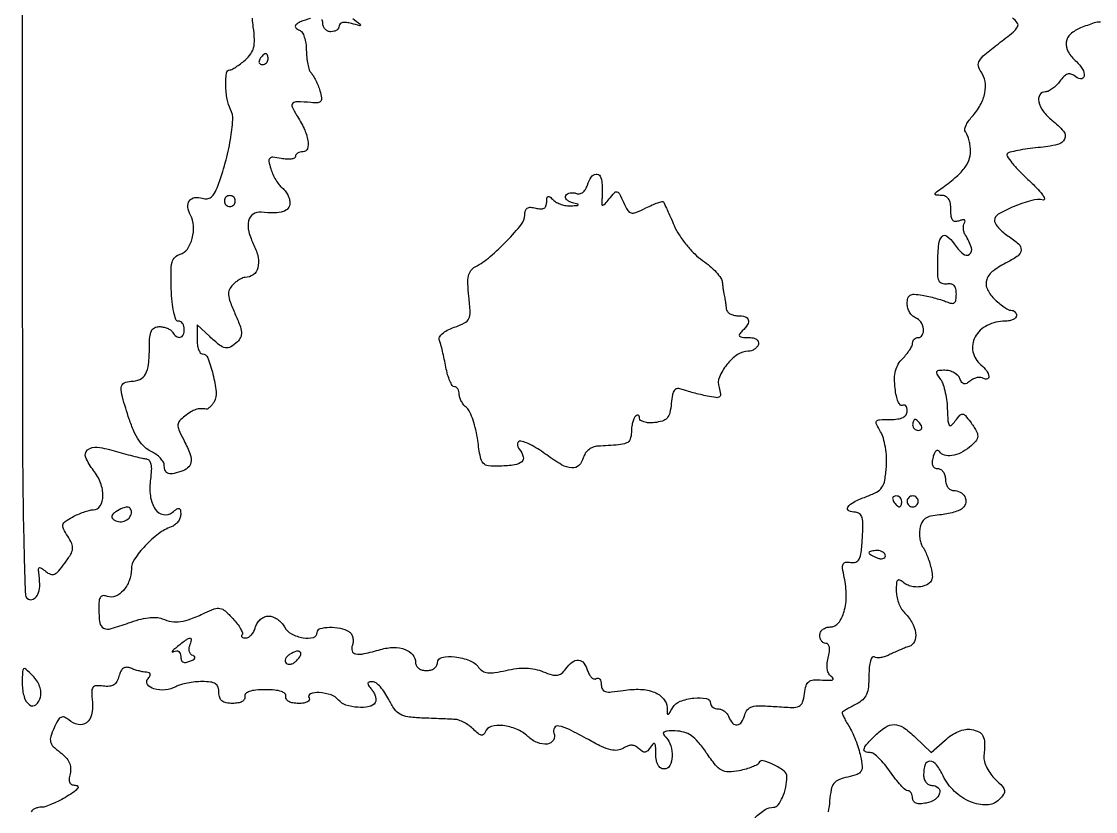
# Model space of a CAD drawing. Extents: x 0 to 4160, y 0 to 3120.
# Drawn here: x -0.1 to 196.5, y 2179.2 to 2323.9 of the extents above; entities that cross this region are included whole.
import ezdxf

# ---------------------------------------------------------------- set-up
doc = ezdxf.new("R2010")
doc.units = 0

msp = doc.modelspace()

# ---------------------------------------------------------------- linework, layer by layer
for points in [[(4159.499279, 606.274193, 0.000001), (4159.667734, 974.478125, 0.000057)], [(757.647081, 3119.740147, 0.000002), (520.492565, 3119.487217, 0.4139)], [(1964.75, 0.149832, 0.000016), (2717.930904, 0.232101, 0.000028), (3351.473438, 0.357111)], [(0, 2354.062651), (0, 2286.031326, 0.000568), (0.044372, 2246.953996, 0.004944), (0.255512, 2229.588554, 0.003585), (0.56791, 2218.898777, 0.403596), (1.5, 2218, 0.191595), (2.387349, 2218.352981, 0.12913), (2.970268, 2219.289491, 0.078323), (3.193712, 2220.834942, 0.032432), (3.029585, 2222.946223, -0.035822), (2.979289, 2223.655334, -0.365427), (3.155669, 2223.864101, -0.202552), (3.510814, 2223.780531, -0.015481), (4.303533, 2223.163053, 0.085133), (5.153968, 2222.672882, 0.193029), (5.883311, 2222.693567, 0.11253), (6.663923, 2223.267326, 0.020822), (7.780366, 2224.673046, 0.021282), (8.866128, 2226.305209, 0.109469), (9.21232, 2227.327983, 0.134399), (9.057509, 2228.294101, 0.038507), (8.319852, 2229.634596, -0.025735), (7.537816, 2230.973672, -0.181655), (7.450782, 2231.709517, -0.182509), (7.869964, 2232.318693, -0.026021), (9.181918, 2233.132148, -0.022558), (10.179485, 2233.623762, -0.019886), (11.259688, 2234.046472, -0.020357), (12.264754, 2234.349169, -0.055309), (13, 2234.453769, 0.254323), (14.26281, 2235.191801, 0.135341), (14.768176, 2236.984538, 0.092601), (14.332373, 2239.393738, 0.075866), (13.041303, 2241.674621, -0.064842), (11.631297, 2244.04288, -0.333642), (11.967357, 2245.436968, -0.212153), (13.733985, 2245.929865, -0.03546), (17.255203, 2245.153862, 0.004932), (18.970929, 2244.664326, 0.005693), (20.615921, 2244.232551, 0.005131), (22.016148, 2243.897245, 0.032932), (22.735167, 2243.781993, -0.215018), (23.241144, 2243.494512, -0.109371), (23.540596, 2242.810494, -0.061972), (23.62028, 2241.689843, -0.021842), (23.464809, 2240.083333, 0.067318), (23.447167, 2236.998544, 0.113341), (24.341369, 2234.582177, 0.197871), (25.82339, 2233.568385, 0.229395), (27.468744, 2233.97406, -0.019483), (28.307746, 2234.61687, -0.218348), (28.710633, 2234.692206, -0.306886), (28.943274, 2234.432341, -0.033676), (29, 2233.59106, -0.095624), (28.869096, 2232.912847, -0.069016), (28.485937, 2232.242326, -0.066822), (27.918924, 2231.680967, -0.077376), (27.25, 2231.322023, 0.079339), (24.945737, 2230.073951, 0.040616), (22.502684, 2227.861372, 0.039675), (20.554796, 2225.424639, 0.145933), (19.968197, 2223.562909, -0.085757), (19.573517, 2221.471388, -0.090251), (18.502438, 2219.67488, -0.11064), (17.067811, 2218.622753, -0.197199), (15.627055, 2218.589618, 0.091644), (14.831961, 2218.737284, 0.24451), (14.335254, 2218.479477, 0.131006), (14.067508, 2217.750286, 0.022847), (14, 2216.273655, 0.036228), (14.182525, 2213.757842, 0.252841), (14.893582, 2212.803118, 0.181179), (16.270109, 2212.697089, 0.018336), (19.442555, 2213.742291, -0.023567), (21.349431, 2214.348503, -0.03442), (23.07891, 2214.684465, -0.040247), (24.539115, 2214.746714, -0.092946), (25.60589, 2214.50457, 0.060389), (27.313992, 2213.998694, 0.076044), (28.961257, 2213.97315, 0.058392), (30.854791, 2214.462586, 0.021413), (33.391118, 2215.572235, -0.025646), (35.155122, 2216.326276, -0.137807), (36.186205, 2216.407676, -0.134081), (37.123492, 2215.941339, -0.023789), (38.53617, 2214.555473, -0.022569), (39.359257, 2213.582778, -0.035684), (39.963006, 2212.672843, -0.040038), (40.30858, 2211.928083, -0.292923), (40.228385, 2211.561719, 0.169346), (40.126026, 2211.349758, 0.257457), (40.201881, 2211.165005, 0.126721), (40.48087, 2211.038692, 0.043287), (40.926953, 2211, 0.139582), (41.447825, 2211.148298, 0.072092), (41.970665, 2211.5875, 0.062726), (42.416495, 2212.235137, 0.055514), (42.710251, 2213, -0.080878), (43.048967, 2213.764254, -0.073011), (43.622532, 2214.4125, -0.075699), (44.33594, 2214.849475, -0.099947), (45.081448, 2215, -0.092958), (45.867653, 2214.852558, -0.057565), (46.701149, 2214.4125, -0.055112), (47.453244, 2213.764894, -0.064691), (48, 2213, 0.151461), (49.272019, 2211.744749, 0.078405), (51.411172, 2211.031966, 0.10116), (53.292829, 2211.100649, 0.34607), (54, 2212, -0.334938), (54.526891, 2212.698311, -0.062901), (56.212911, 2212.957239, -0.056228), (58.211669, 2212.785744, -0.09213), (59.78387, 2212.154738, -0.107533), (60.226602, 2211.717061, -0.081093), (60.503267, 2211.08923, -0.076557), (60.575702, 2210.370321, -0.078664), (60.426881, 2209.67005, 0.162241), (60.3796, 2208.613658, 0.293659), (61.004336, 2208.062858, 0.093006), (62.585049, 2208.116861, 0.014919), (65.590678, 2208.882608, -0.063999), (67.999372, 2209.250283, -0.096891), (70.082927, 2208.893642, -0.129558), (71.477882, 2207.89696, -0.174935), (72, 2206.45031, 0.136767), (72.154164, 2205.89725, 0.100257), (72.5875, 2205.426029, 0.086355), (73.235665, 2205.10882, 0.070829), (74, 2205, 0.070941), (74.76433, 2205.108993, 0.086423), (75.4125, 2205.426669, 0.100274), (75.845837, 2205.898599, 0.136568), (76, 2206.452492, -0.359573), (76.809338, 2207.4324, -0.075567), (79.202187, 2207.526345, -0.063844), (81.894285, 2206.87005, -0.144184), (83.545526, 2205.606853, 0.099923), (84.28605, 2204.930363, 0.107852), (85.211413, 2204.617348, 0.067075), (86.522931, 2204.647048, 0.018213), (88.563924, 2205.045953, -0.027833), (90.489066, 2205.383921, -0.038353), (92.242641, 2205.456672, -0.041754), (93.861906, 2205.263614, -0.045061), (95.384091, 2204.805746, 0.02353), (96.976402, 2204.251074, 0.103711), (97.961676, 2204.170632, 0.143527), (98.724719, 2204.502571, 0.061073), (99.494333, 2205.323137, -0.066593), (100.694256, 2206.574639, -0.191658), (101.82422, 2206.917656, -0.215067), (102.790145, 2206.380294, -0.083217), (103.504609, 2204.985479, 0.048846), (103.817305, 2204.255962, 0.081387), (104.228775, 2203.731201, 0.11865), (104.668123, 2203.487054, 0.209118), (105.071996, 2203.544496, -0.171752), (105.423429, 2203.620648, -0.189501), (105.727399, 2203.454052, -0.119197), (105.933052, 2203.036454, -0.055138), (106, 2202.431209, 0.123154), (106.205528, 2201.609431, 0.209978), (106.752218, 2201.179239, 0.089725), (107.841972, 2201.09868, 0.013347), (110.033616, 2201.389385, -0.049517), (113.169364, 2201.576534, -0.084843), (115.726001, 2201.035292, -0.118584), (117.393826, 2199.859743, -0.177591), (118.030409, 2198.214816, 0.008423), (118.067147, 2197.152708, 0.408976), (118.209727, 2197.02175, 0.25258), (118.421695, 2197.145467, 0.005064), (119.080099, 2198.25, -0.174106), (120.437931, 2199.390503, -0.061555), (122.94769, 2199.980573, -0.070859), (125.24212, 2199.903635, -0.363838), (126, 2199, 0.138107), (126.107379, 2198.618662, 0.100138), (126.409197, 2198.29375, 0.085896), (126.860624, 2198.074991, 0.070083), (127.393011, 2198, -0.096313), (127.968559, 2197.888097, -0.06686), (128.545909, 2197.559375, -0.064359), (129.037471, 2197.073431, -0.074185), (129.361626, 2196.5, 0.090658), (130.046237, 2195.376399, 0.249836), (130.889112, 2195.065767, 0.222121), (131.696768, 2195.587674, 0.07619), (132.263262, 2196.898714, -0.112167), (132.763382, 2197.861286, -0.150648), (133.586432, 2198.387872, -0.073244), (135.026316, 2198.567188, -0.012229), (137.81712, 2198.436525, 0.009611), (140.997097, 2198.270951, 0.111838), (142.212189, 2198.504576, 0.214545), (142.842905, 2199.201722, 0.049519), (143.187226, 2200.787811, -0.039732), (143.474655, 2202.248941, -0.164437), (143.975406, 2202.981489, -0.149508), (144.849004, 2203.298798, -0.031098), (146.5, 2203.281312, 0.015583), (147.716506, 2203.230672, 0.087349), (148.356884, 2203.336525, 0.434995), (148.457933, 2203.567683, 0.152637), (148.19201, 2203.876169, -0.119326), (147.676536, 2204.40054, -0.08934), (147.389324, 2205.161034, -0.069296), (147.345301, 2206.149029, -0.038034), (147.550418, 2207.344857, 0.029051), (147.764495, 2208.471228, 0.073807), (147.749871, 2209.301441, 0.132002), (147.520028, 2209.806, 0.223847), (147.108408, 2210, -0.134291), (146.685725, 2210.11561, -0.100446), (146.325595, 2210.440625, -0.0872), (146.083253, 2210.926795, -0.072241), (146, 2211.5, -0.127193), (146.147914, 2212.072048, -0.100758), (146.56416, 2212.559375, -0.089594), (147.186814, 2212.886989, -0.07656), (147.920545, 2213, 0.233611), (149.406875, 2213.734534, 0.094547), (150.446667, 2215.810833, 0.070372), (150.850829, 2218.781212, 0.05278), (150.48564, 2222.065381, -0.016236), (150.170151, 2223.7631, -0.139313), (150.265907, 2224.521604, -0.273861), (150.710871, 2224.848604, -0.06724), (151.656185, 2224.815381, 0.128439), (152.606593, 2224.897385, 0.197009), (153.21393, 2225.441541, 0.084204), (153.573657, 2226.677778, 0.01277), (153.804791, 2229.25, 0.013087), (153.897463, 2231.693638, 0.067366), (153.731888, 2233.03524, 0.154644), (153.291503, 2233.731181, 0.176746), (152.554791, 2234, -0.11332), (151.322323, 2234.282961, -0.454386), (151.143606, 2234.93775, -0.130369), (152.209554, 2235.882091, -0.029691), (154.444688, 2236.843838, 0.033132), (156.38425, 2237.694258, 0.122797), (157.377431, 2238.572091, 0.109388), (157.903371, 2239.871153, 0.023581), (158.194688, 2242.294727, 0.03135), (158.212143, 2244.076615, 0.027463), (158.011745, 2245.928451, 0.028504), (157.640889, 2247.58921, 0.067255), (157.13499, 2248.75, -0.019239), (156.358007, 2250.149432, -0.290102), (156.409182, 2250.678974, -0.219102), (156.940169, 2250.954309, -0.011745), (158.88499, 2251, 0.030862), (160.299157, 2251.087372, 0.085363), (161.250485, 2251.375121, 0.135139), (161.797566, 2251.867367, 0.143335), (162, 2252.559017, 0.057673), (161.93547, 2253.116612, 0.124059), (161.738113, 2253.498218, 0.190783), (161.446287, 2253.646313, 0.162958), (161.10847, 2253.567038, -0.37375), (160.735664, 2253.62788, -0.0735), (160.352907, 2254.256485, -0.046644), (160.016305, 2255.318318, -0.02439), (159.788279, 2256.68783, -0.031401), (159.69173, 2258.492881, -0.059773), (159.878134, 2259.932697, -0.070349), (160.366871, 2261.126363, -0.064166), (161.179809, 2262.179809, 0.025059), (161.876505, 2262.950073, 0.028017), (162.465319, 2263.759069, 0.028966), (162.882779, 2264.496313, 0.114829), (163, 2265, -0.099038), (163.076342, 2265.381638, -0.097945), (163.29375, 2265.70625, -0.097945), (163.618362, 2265.923658, -0.099038), (164, 2266, 0.278641), (164.770341, 2266.465434, 0.156349), (164.965749, 2267.579606, 0.115092), (164.473299, 2268.865461, 0.153558), (163.5, 2269.638374, -0.103259), (162.92638, 2270.007826, -0.066734), (162.440625, 2270.634306, -0.062951), (162.112012, 2271.410391, -0.068808), (162, 2272.220488, -0.064097), (162.129074, 2273.223222, -0.204223), (162.533817, 2273.745868, -0.143299), (163.305934, 2273.922008, -0.027415), (164.75, 2273.754929, -0.013397), (165.93101, 2273.519462, -0.010315), (167.20625, 2273.201681, -0.010454), (168.386555, 2272.854912, -0.024371), (169.25, 2272.53444, 0.052437), (170.117874, 2272.266594, 0.221035), (170.633582, 2272.393072, 0.188372), (170.921267, 2272.892235, 0.037632), (171, 2273.936848, 0.052516), (170.899126, 2274.89461, 0.137322), (170.580744, 2275.501993, 0.163464), (170.035313, 2275.793613, 0.083514), (169.25, 2275.793837, -0.125735), (168.37498, 2275.867338, -0.212906), (167.848039, 2276.3617, -0.090891), (167.603441, 2277.474019, -0.01388), (167.586546, 2279.753213, -0.018633), (167.781176, 2283.128031, -0.156687), (168.375427, 2284.51147, -0.404951), (169.280661, 2284.588329, -0.068846), (170.579705, 2283.189668, 0.055957), (172.241652, 2281.305486, 0.359108), (173.421145, 2281.250415, 0.328984), (173.779913, 2282.442835, 0.0538), (172.662863, 2284.75, -0.064145), (172.409705, 2285.301588, -0.056659), (172.290822, 2285.923198, -0.059742), (172.316755, 2286.518016, -0.097977), (172.492921, 2286.988546, 0.1144), (172.606889, 2287.325929, 0.32948), (172.487528, 2287.525685, 0.155351), (172.131719, 2287.556862, 0.036408), (171.551938, 2287.381557, -0.095327), (170.821267, 2287.251367, -0.228847), (170.341715, 2287.491174, -0.135833), (170.072839, 2288.150647, -0.02929), (170, 2289.393011, 0.04256), (169.89928, 2290.574129, 0.104237), (169.579132, 2291.380678, 0.138684), (169.029839, 2291.85243, 0.104331), (168.25, 2292.031803, -0.020651), (167.282635, 2292.089397, -0.434722), (167.125867, 2292.295667, -0.190515), (167.326355, 2292.625041, -0.007336), (168.5, 2293.485842, 0.023334), (171.046048, 2295.481532, 0.059619), (172.624346, 2297.209255, 0.083852), (173.430348, 2298.861655, 0.098498), (173.586964, 2300.5943, 0.022424), (173.439065, 2301.565934, 0.024349), (173.207527, 2302.493636, 0.024806), (172.933027, 2303.262594, 0.098547), (172.65592, 2303.677413, -0.242558), (172.526923, 2304.080849, -0.061144), (172.729397, 2304.762868, -0.04856), (173.185291, 2305.582189, -0.032301), (173.85282, 2306.425813, 0.056586), (175.38934, 2308.573892, 0.077379), (176.211281, 2310.801926, 0.090574), (176.249576, 2312.892498, 0.117799), (175.511742, 2314.653055, -0.111085), (175.043823, 2315.729322, -0.187703), (175.219703, 2316.683706, -0.080855), (176.201342, 2317.814995, -0.010657), (178.692682, 2319.802732, 0.007138), (181.404357, 2321.935213, 0.097486), (182.20506, 2322.894054, 0.290055), (182.157003, 2323.653319, 0.083181), (181.277406, 2324.518251, 0.067988)], [(52.75, 2324.44316, 0.01843), (50.901377, 2323.799465, 0.11366), (50.074714, 2323.236004, 0.388019), (50.071749, 2322.733619, 0.12398), (50.75, 2322.279762, -0.173537), (51.230691, 2321.885709, -0.052954), (51.632812, 2321.019576, -0.045916), (51.907998, 2319.880691, -0.036345), (52, 2318.616667, 0.025087), (52.065321, 2317.315575, 0.027397), (52.260734, 2316.065833, 0.028315), (52.544733, 2315.025533, 0.107496), (52.887605, 2314.45, -0.055751), (53.277136, 2313.926898, -0.019198), (53.721984, 2313.093484, -0.018804), (54.145977, 2312.129321, -0.0207), (54.481617, 2311.166115, -0.028521), (54.792423, 2309.878677, -0.211364), (54.647956, 2309.279887, -0.222099), (54.114028, 2309.001677, -0.031529), (52.844012, 2309.026806, 0.012198), (50.320301, 2309.174421, 0.189423), (49.517722, 2308.890177, 0.337435), (49.384156, 2308.248219, 0.031741), (50.220629, 2306.75, -0.035047), (51.589022, 2304.260568, -0.06475), (52.277234, 2302.060822, -0.117213), (52.189162, 2300.58158, -0.330825), (51.40638, 2300, 0.05934), (50.868531, 2299.935942, 0.078268), (50.413124, 2299.746985, 0.096673), (50.108104, 2299.467205, 0.160298), (50, 2299.138672, -0.293937), (49.81087, 2298.844749, -0.072484), (49.23298, 2298.676984, -0.051422), (48.389705, 2298.647395, -0.03031), (47.38887, 2298.776493, 0.019796), (45.868878, 2299.005124, 0.22687), (45.312967, 2298.810678, 0.250716), (45.148066, 2298.271545, 0.023842), (45.489845, 2296.887821, 0.035342), (45.865145, 2295.892206, 0.027973), (46.403733, 2294.875289, 0.028737), (47.013515, 2293.984846, 0.06059), (47.600975, 2293.389757, -0.062134), (48.136401, 2292.844032, -0.045319), (48.589036, 2292.12397, -0.045934), (48.897529, 2291.348924, -0.071874), (49, 2290.639757, -0.170696), (48.660167, 2289.673331, -0.146873), (47.768918, 2289.059835, -0.07956), (46.186692, 2288.816785, -0.023822), (43.74318, 2288.948859, 0.172297), (42.257139, 2288.585814, 0.195627), (41.42925, 2287.384913, 0.118756), (41.467635, 2285.387041, 0.051827), (42.405783, 2282.888408, -0.064943), (43.174168, 2280.667135, -0.117687), (43.114956, 2278.755446, -0.165655), (42.260495, 2277.489139, -0.163658), (40.806127, 2277, 0.098921), (40.349568, 2276.908781, 0.033818), (39.742292, 2276.606385, 0.032062), (39.099946, 2276.172827, 0.031904), (38.517177, 2275.660034, 0.092798), (37.916352, 2274.782435, 0.124437), (37.756083, 2273.835508, 0.070819), (38.046437, 2272.5452, 0.014553), (38.939922, 2270.382926, -0.014714), (39.81795, 2268.256114, -0.068712), (40.11287, 2266.966896, -0.123333), (39.965205, 2266.038575, -0.104443), (39.393523, 2265.222892, -0.054567), (38.16242, 2264.301809, -0.181578), (37.18393, 2264.129747, -0.123114), (36.094903, 2264.629424, -0.019758), (34.314451, 2266.174314), (32, 2268.348628), (32, 2265.674314, 0.033864), (32.069457, 2264.649954, 0.051776), (32.279943, 2263.78558, 0.067267), (32.587305, 2263.190339, 0.244666), (32.952996, 2263, -0.312082), (33.963387, 2262.301301, -0.029412), (34.909307, 2259.264646, -0.032762), (35.485658, 2256.054841, -0.156861), (35.122546, 2254.254494, -0.035214), (34.766875, 2253.712339, -0.044163), (34.361991, 2253.268268, -0.050381), (33.969091, 2252.97416, -0.170836), (33.660105, 2252.9104, 0.042381), (32.617542, 2252.96278, 0.0721), (31.760173, 2252.808126, 0.060174), (30.88118, 2252.3915, 0.0216), (29.740428, 2251.600954, 0.045523), (28.802069, 2250.743819, 0.171391), (28.496373, 2250.021055, 0.118806), (28.658827, 2249.106779, 0.017092), (29.484267, 2247.382758, -0.023031), (30.613593, 2244.950294, -0.100345), (30.909807, 2243.398232, -0.182352), (30.501095, 2242.351241, -0.118417), (29.418213, 2241.606989, -0.029171), (27.775764, 2241.084338, -0.12849), (26.76803, 2241.090205, -0.225029), (26.205174, 2241.568237, -0.106405), (26, 2242.521439, 0.129717), (25.825063, 2243.184396, 0.057499), (25.287235, 2243.920712, 0.051468), (24.501748, 2244.612731, 0.047999), (23.573566, 2245.148435, -0.083735), (22.412657, 2245.933498, -0.053706), (21.35998, 2247.178723, -0.043898), (20.413266, 2248.884205, -0.025729), (19.573566, 2251.064893, -0.008086), (18.318116, 2255.124229, -0.084375), (18.117959, 2256.85066, -0.264395), (18.650348, 2257.681461, -0.12158), (19.940983, 2258, 0.106899), (21.536549, 2258.345071, 0.163082), (22.564741, 2259.301578, 0.09938), (23.117806, 2261.089026, 0.025496), (23.272727, 2264.125149, -0.019336), (23.349484, 2266.109173, -0.08987), (23.639159, 2267.213204, -0.167704), (24.195082, 2267.78862, -0.118123), (25.077347, 2268, -0.050223), (25.813487, 2267.925871, -0.047722), (26.533407, 2267.70625, -0.051366), (27.132874, 2267.38333, -0.105506), (27.5, 2267, 0.087956), (28.20389, 2266.211927, 0.227061), (28.929513, 2266.049853, 0.243738), (29.472712, 2266.512001, 0.097228), (29.666667, 2267.5, 0.07051), (29.5854, 2268.073411, 0.086031), (29.348437, 2268.55996, 0.100004), (28.996458, 2268.885632, 0.137204), (28.583333, 2269.001991, -0.316154), (28.130981, 2269.321024, -0.031673), (27.743781, 2270.663554, -0.029388), (27.442711, 2272.544618, -0.015719), (27.281523, 2274.893603, -0.010222), (27.227813, 2278.122065, -0.060981), (27.438445, 2279.789967, -0.133318), (27.965019, 2280.725845, -0.135174), (28.889973, 2281.260976, 0.180769), (30.22925, 2282.203924, 0.085236), (31.123156, 2284.155066, 0.079044), (31.358168, 2286.45596, 0.114049), (30.788982, 2288.412586, -0.095389), (30.307672, 2289.864973, -0.186799), (30.592482, 2291.031129, -0.206297), (31.553097, 2291.626753, -0.114363), (32.952263, 2291.515151, 0.10007), (33.838735, 2291.419168, 0.143827), (34.568324, 2291.708306, 0.102204), (35.194302, 2292.445356, 0.03508), (35.781331, 2293.724474, 0.023102), (37.169256, 2297.999373, 0.025459), (38.105307, 2302.248482, 0.024433), (38.533398, 2305.888589, 0.139109), (38.134508, 2307.776412, -0.078887), (37.506162, 2309.627576, -0.036839), (37.262374, 2312.155568, -0.032543), (37.360134, 2314.450694, -0.383029), (37.97199, 2315, 0.125376), (38.370462, 2315.101513, 0.018334), (39.093987, 2315.530864, 0.019762), (39.926976, 2316.115223, 0.015798), (40.777694, 2316.807195, 0.05611), (41.814133, 2317.932654, 0.096949), (42.352929, 2319.080558, 0.073387), (42.500357, 2320.564231, 0.021469), (42.292873, 2322.853139, -0.018954), (42.138378, 2324.467162, -0.033946)], [(60.5, 2324.414115, -0.002032), (61.879393, 2323.358521, -0.305208), (61.939317, 2323.178346, -0.410413), (61.798866, 2323.097832, -0.002539), (60.25, 2323.515609, 0.038389), (59.350034, 2323.690369, 0.078082), (58.631968, 2323.661065, 0.126291), (58.174005, 2323.441035, 0.22143), (58, 2323.067388, -0.13928), (57.884373, 2322.660352, -0.100025), (57.559375, 2322.313545, -0.085494), (57.073298, 2322.080006, -0.069441), (56.5, 2322, -0.10362), (55.927638, 2322.119904, -0.09891), (55.440625, 2322.46042, -0.096802), (55.114264, 2322.969107, -0.094638), (55, 2323.567388, 0.092181), (54.870496, 2324.263861, 0.211032)], [(197.401863, 2323.745124, 0.104357), (196.220485, 2323.605299, 0.012638), (193.75, 2322.700578, 0.088244), (191.89541, 2321.557512, 0.18142), (191.113901, 2320.069033, 0.167784), (191.477516, 2318.345555, 0.073842), (192.976419, 2316.521341, -0.074036), (194.109329, 2315.141469, -0.172004), (194.37029, 2313.847151, -0.418783), (193.754722, 2313.392754, -0.134662), (192.604325, 2313.913418, 0.104826), (191.965682, 2314.249021, 0.156728), (191.340604, 2314.226521, 0.111364), (190.69201, 2313.811962, 0.038954), (189.972594, 2312.961976, -0.03904), (189.336986, 2312.21127, -0.040178), (188.5981, 2311.57633, -0.043458), (187.869523, 2311.136917, -0.114457), (187.279241, 2311, 0.261508), (186.290382, 2310.444847, 0.197297), (186.090433, 2309.1906, 0.104011), (186.909997, 2307.444211, 0.064645), (188.5, 2305.82134, -0.047651), (190.644542, 2303.775914, -0.303056), (190.823329, 2302.356534, -0.225954), (189.512047, 2301.332235, -0.030734), (185.978013, 2300.771909, 0.010345), (184.00883, 2300.541489, 0.014141), (182.247512, 2300.247385, 0.01089), (180.809312, 2299.932545, 0.13789), (180.330586, 2299.663919, 0.360447), (180.289628, 2299.227129, 0.019236), (181.180612, 2298.022605, 0.02292), (182.461662, 2296.565454, 0.013842), (184.102572, 2294.954747, -0.013076), (185.685436, 2293.405769, -0.031734), (186.746353, 2292.162994, -0.078976), (187.136491, 2291.423652, -0.577925), (186.927565, 2291.185508, 0.117004), (184.795307, 2291.109672, 0.032473), (181.611151, 2290.006822, 0.027767), (178.671642, 2288.572825, 0.27176), (178, 2287.428364, 0.14247), (178.166055, 2286.857421, 0.039112), (178.734375, 2286.100852, 0.03619), (179.54315, 2285.307128, 0.030915), (180.5, 2284.591957, -0.038018), (182.380339, 2283.144513, -0.221441), (182.857804, 2282.024294, -0.232755), (182.298469, 2280.976423, -0.041729), (180.342241, 2279.804566, 0.045745), (177.771959, 2278.236736, 0.144306), (176.570946, 2276.640407, 0.194857), (176.615499, 2274.960588, 0.093771), (177.849836, 2273.150164, 0.021338), (178.746381, 2272.32704, 0.02529), (179.662139, 2271.631611, 0.025365), (180.480316, 2271.132001, 0.125017), (181, 2271, -0.099038), (181.381638, 2270.923658, -0.097945), (181.70625, 2270.70625, -0.097945), (181.923658, 2270.381638, -0.099038), (182, 2270, -0.196168), (181.844131, 2269.618003, -0.086497), (181.393188, 2269.29375, -0.066398), (180.724916, 2269.073599, -0.046442), (179.934259, 2269, 0.116222), (176.653832, 2268.227046, 0.151611), (174.438847, 2266.105983, 0.18178), (174.040253, 2263.404552, 0.167781), (175.5, 2261, -0.060801), (176.500231, 2259.940475, -0.113671), (176.966588, 2258.863934, -0.396131), (176.677454, 2258.414735, -0.202223), (175.956195, 2258.527073, 0.118347), (175.45747, 2258.691226, 0.06903), (174.825556, 2258.656143, 0.062819), (174.162957, 2258.437465, 0.062199), (173.572978, 2258.060567, -0.046414), (172.89233, 2257.594947, -0.181715), (172.397208, 2257.521284, -0.19584), (171.999728, 2257.792397, -0.054806), (171.648168, 2258.474477, 0.108152), (171.264324, 2259.057959, 0.066427), (170.602043, 2259.551878, 0.061853), (169.776107, 2259.88617, 0.065353), (168.90894, 2260, 0.02146), (167.774764, 2259.9513, 0.234016), (167.395331, 2259.720967, 0.291879), (167.39634, 2259.321196, 0.030565), (167.975676, 2258.529308, -0.085556), (168.456401, 2257.693639, -0.026725), (168.882315, 2256.306428, -0.025836), (169.200116, 2254.678499, -0.025875), (169.348121, 2253.027281, 0.006568), (169.468397, 2250.661329, 0.127414), (169.695413, 2249.970252, 0.470349), (170.07812, 2249.923853, 0.042389), (170.811829, 2250.747973, -0.022791), (171.648011, 2251.764681, -0.23035), (172.141983, 2251.964358, -0.201527), (172.644799, 2251.711227, -0.017261), (173.561829, 2250.55887, -0.025514), (174.645177, 2248.929008, -0.143637), (174.901367, 2247.926899, -0.171968), (174.552871, 2247.043207, -0.040479), (173.399118, 2245.916276, -0.059555), (171.819682, 2244.89552, -0.078712), (170.184296, 2244.393781, -0.101543), (168.799253, 2244.479497, -0.190511), (167.9135, 2245.139961, 0.206674), (167.625418, 2245.34114, 0.237112), (167.304179, 2245.254437, 0.107715), (166.985925, 2244.815132, 0.039162), (166.732357, 2244.084535, 0.043627), (166.576513, 2243.168848, 0.118851), (166.677468, 2242.523649, 0.174563), (167.02454, 2242.141589, 0.122534), (167.59362, 2242, -0.140877), (168.129927, 2241.845833, -0.099857), (168.586876, 2241.4125, -0.084945), (168.894652, 2240.764437, -0.068582), (169, 2240, 0.070352), (169.108083, 2239.235643, 0.086062), (169.423289, 2238.5875, 0.100183), (169.891481, 2238.154167, 0.137622), (170.440983, 2238, -0.119942), (171.679669, 2237.698521, -0.148402), (172.526534, 2236.873818, -0.167772), (172.712878, 2235.798277, -0.157407), (172.203749, 2234.803749, -0.096119), (171.594518, 2234.392519, -0.027985), (170.524682, 2234.006665, -0.027007), (169.245432, 2233.698772, -0.025927), (167.922907, 2233.525402, 0.032718), (166.293014, 2233.2892, 0.100625), (165.275725, 2232.847171, 0.130021), (164.65995, 2232.118654, 0.073053), (164.318307, 2231.003514, 0.040179), (164.250656, 2230.053988, 0.036559), (164.331401, 2229.074781, 0.038539), (164.53645, 2228.208406, 0.088898), (164.848394, 2227.618993, -0.05351), (165.228766, 2227.008475, -0.017707), (165.654911, 2226.040872, -0.017403), (166.054791, 2224.926891, -0.018911), (166.364094, 2223.818016, -0.034016), (166.598367, 2222.421405, -0.125266), (166.464712, 2221.543271, -0.155343), (165.950586, 2220.943304, -0.061764), (164.953993, 2220.485398, -0.065186), (164.062214, 2220.325751, -0.051037), (163.079674, 2220.379874, -0.052307), (162.15857, 2220.626422, -0.08185), (161.452012, 2221.039826, 0.041111), (160.679761, 2221.580199, 0.330248), (160.274201, 2221.535583, 0.191234), (160.046026, 2221.0576, 0.01687), (160, 2219.693873, 0.046673), (160.100763, 2218.616772, 0.037342), (160.40187, 2217.490348, 0.038601), (160.843469, 2216.482643, 0.073939), (161.368068, 2215.774789, -0.063903), (162.835811, 2213.874877, -0.095679), (163.531838, 2211.903202, -0.140572), (163.324318, 2210.32493, -0.217861), (162.318951, 2209.422076, 0.01568), (161.493193, 2209.135475, 0.00881), (160.508305, 2208.738617, 0.008784), (159.526923, 2208.302438, 0.014175), (158.709323, 2207.893125, -0.044007), (157.953241, 2207.569403, -0.045923), (157.162856, 2207.388667, -0.050454), (156.4547, 2207.365856, -0.121835), (155.959323, 2207.52514, 0.393486), (155.583381, 2207.450426, 0.088281), (155.272766, 2206.805351, 0.047371), (155.064806, 2205.649234, 0.020829), (155, 2204.094201, -0.025536), (154.894133, 2202.02264, -0.076809), (154.537476, 2200.656888, -0.101925), (153.855664, 2199.68531, -0.06911), (152.75, 2198.899729, 0.003428), (151.864173, 2198.431103, 0.004529), (151.064029, 2197.991367, 0.003292), (150.400135, 2197.612872, 0.043803), (150.170097, 2197.451309, 0.311809), (150.110187, 2197.231809, 0.019229), (150.372365, 2196.568702, 0.023047), (150.777821, 2195.752505, 0.014495), (151.321936, 2194.836764, -0.031648), (151.937307, 2193.715247, -0.016826), (152.561501, 2192.258893, -0.016684), (153.10156, 2190.721921, -0.024829), (153.460989, 2189.342447, -0.024785), (153.753877, 2187.476319, -0.165771), (153.549577, 2186.573051, -0.174526), (152.842272, 2186.007793, -0.028122), (151.115517, 2185.525372, 0.042347), (149.486431, 2185.019922, 0.134334), (148.587817, 2184.333154, 0.11533), (148.087851, 2183.218148, 0.027227), (147.806366, 2181.182925, -0.030875), (147.507446, 2179.131915, -0.113697)], [(134.094798, 2178.041496, -0.0435), (136.017104, 2179.548371, -0.145487), (137.536378, 2180, 0.237314), (138.369051, 2180.418796, 0.056481), (139.17176, 2181.801646, 0.050482), (139.768326, 2183.649894, 0.049742), (139.986345, 2185.589485, 0.242992), (139.469109, 2186.622499, 0.044207), (137.574625, 2187.761932, 0.046832), (135.607773, 2188.501206, 0.380985), (134.816142, 2188.10694, -0.17888), (134.505231, 2187.762801, -0.025865), (133.631159, 2187.361566, -0.026614), (132.502963, 2186.980903, -0.019915), (131.226101, 2186.678735, -0.041351), (129.287873, 2186.464872, -0.133417), (128.0392, 2186.767834, -0.098798), (126.905969, 2187.72283, -0.017135), (125.226101, 2189.982269, 0.023799), (123.733724, 2191.934663, 0.064858), (122.453103, 2193.106406, 0.084525), (121.130614, 2193.733612, 0.065426), (119.55, 2193.962049, 0.014464), (118.065222, 2193.938197, 0.136128), (117.464583, 2193.742093, 0.383701), (117.37216, 2193.382936, 0.076275), (117.8, 2192.8, -0.122311), (118.728674, 2191.257686, -0.087787), (118.977405, 2189.253029, -0.11001), (118.522152, 2187.613292, -0.276984), (117.5, 2187, -0.146677), (116.864674, 2187.190473, -0.12175), (116.383797, 2187.710885, -0.084983), (116.085167, 2188.571295, -0.039757), (115.984687, 2189.75, 0.011371), (115.945621, 2191.129641, 0.151092), (115.772858, 2191.601516, 0.465437), (115.493379, 2191.615132, 0.04615), (115.026328, 2191.008359, -0.046652), (114.506634, 2190.334594, -0.168949), (114.034792, 2190.085453, -0.181104), (113.531668, 2190.191246, -0.055011), (112.91331, 2190.68669, 0.072268), (112.275528, 2191.162652, 0.115019), (111.62199, 2191.341975, 0.101766), (110.899095, 2191.222295, 0.047873), (110.047873, 2190.797824, -0.114877), (108.971872, 2190.429873, -0.085531), (107.715664, 2190.517829, -0.052199), (106.059886, 2191.112595, -0.015009), (103.64072, 2192.369494, 0.011822), (100.166539, 2194.202746, 0.068097), (98.201684, 2194.866807, 0.308514), (97.423627, 2194.529966, 0.236819), (97.329869, 2193.582759, -0.227581), (97.224032, 2192.28111, -0.232958), (96.144988, 2191.567389, -0.131701), (94.308862, 2191.817292, -0.089493), (92.530092, 2192.97173, 0.089253), (90.492562, 2194.295486, 0.074448), (87.987658, 2194.933754, 0.089901), (85.824187, 2194.763697, 0.253022), (84.752976, 2193.758929, -0.133932), (84.45331, 2193.309455, -0.240613), (84.033506, 2193.204834, -0.114752), (83.443281, 2193.494701, -0.0251), (82.598214, 2194.258929, 0.040291), (81.80822, 2194.930923, 0.033949), (80.875502, 2195.511089, 0.035301), (79.946307, 2195.923823, 0.075588), (79.178571, 2196.076692, 0.000931), (78.256468, 2196.117101, 0.000214), (76.699377, 2196.181765, 0.000221), (74.905117, 2196.254715, 0.000216), (73.095903, 2196.326692, -0.022687), (70.585728, 2196.539808, -0.09669), (69.165351, 2197.014993, -0.112937), (68.142986, 2197.949529, -0.036538), (67.095903, 2199.727291, 0.031465), (66.384113, 2200.964283, 0.038788), (65.565641, 2202.013236, 0.042758), (64.76294, 2202.753861, 0.162198), (64.127555, 2202.977291, 0.050379), (63.48553, 2202.923151, 0.329212), (63.278022, 2202.700371, 0.184186), (63.378495, 2202.307606, 0.019501), (63.963645, 2201.543805, -0.050557), (64.383775, 2200.918627, -0.056856), (64.650366, 2200.245468, -0.064992), (64.733539, 2199.627035, -0.140274), (64.604327, 2199.168805, -0.211374), (63.498034, 2198.410964, -0.063057), (61.407382, 2198.289477, -0.061591), (59.25061, 2198.706343, -0.141972), (57.896259, 2199.625, 0.141609), (56.529237, 2200.553674, 0.061577), (54.353789, 2200.977427, 0.103763), (52.765075, 2200.757745, 0.476958), (52.5, 2200, -0.253782), (52.521766, 2199.615199, -0.1651), (52.205217, 2199.287316, -0.083483), (51.520664, 2199.068671, -0.035659), (50.559017, 2199, -0.041805), (49.544164, 2199.085, -0.082451), (48.781342, 2199.347694, -0.125998), (48.34473, 2199.751885, -0.195084), (48.25, 2200.25, 0.252188), (48.08501, 2200.789709, 0.115077), (47.4375, 2201.1875, 0.060202), (46.257207, 2201.42859, 0.020311), (44.5, 2201.5, 0.020311), (42.742793, 2201.42859, 0.060202), (41.5625, 2201.1875, 0.115077), (40.91499, 2200.789709, 0.252188), (40.75, 2200.25, -0.192646), (40.658186, 2199.754544, -0.125613), (40.23, 2199.35, -0.083466), (39.484668, 2199.085886, -0.043529), (38.5, 2199, -0.044917), (37.317234, 2199.106468, -0.124434), (36.5625, 2199.45, -0.149477), (36.142566, 2200.064742, -0.07578), (36, 2201, 0.082016), (35.838245, 2201.979489, 0.167908), (35.366782, 2202.586907, 0.115658), (34.477449, 2202.90927, 0.029372), (32.934259, 2203, 0.026669), (31.630524, 2202.930411, 0.021744), (30.248382, 2202.721331, 0.02227), (28.990545, 2202.415984, 0.052226), (28.095932, 2202.051341, -0.100238), (26.179387, 2201.476104, -0.089942), (24.110384, 2201.657861, -0.163375), (22.944399, 2202.440095, -0.350567), (22.963048, 2203.455476, 0.037209), (23.359657, 2204.012976, 0.182966), (23.428338, 2204.38611, 0.269781), (23.228229, 2204.620381, 0.074726), (22.734124, 2204.714224, -0.036251), (22.146881, 2204.779668, -0.01621), (21.387066, 2204.946288, -0.015948), (20.591469, 2205.175226, -0.020847), (19.881422, 2205.437448, 0.085542), (19.116881, 2205.61226, 0.162375), (18.514592, 2205.446982, 0.132624), (18.051665, 2204.916312, 0.049499), (17.705329, 2203.981179, -0.063536), (17.313823, 2203.008549, -0.12596), (16.744724, 2202.410001, -0.120289), (15.938539, 2202.142315, -0.055123), (14.823908, 2202.174621, 0.044465), (13.535432, 2202.239405, 0.237609), (12.937775, 2201.908856, 0.157942), (12.706197, 2201.120561, 0.018057), (12.825615, 2199.247631, -0.080981), (12.682912, 2196.942456, -0.176938), (11.735864, 2195.476854, -0.218951), (10.236663, 2195.148274, -0.119916), (8.512191, 2195.989883, 0.07196), (7.70618, 2196.483, 0.231141), (7.094907, 2196.453069, 0.138541), (6.53098, 2195.896805, 0.022349), (5.822152, 2194.509012, 0.029684), (5.21228, 2192.928077, 0.139807), (5.182413, 2191.965371, 0.140355), (5.66485, 2191.133783, 0.030002), (6.948308, 2190.038991, -0.04264), (7.985959, 2189.107615, -0.080964), (8.611156, 2188.178925, -0.094441), (8.852902, 2187.202139, -0.077673), (8.744701, 2186.131738, 0.041273), (8.569079, 2185.128384, 0.142463), (8.693914, 2184.487029, 0.191159), (9.110968, 2184.122883, 0.08464), (9.84362, 2183.996262, -0.262375), (10.180893, 2183.805189, -0.315459), (10.156318, 2183.449518, -0.069224), (9.491113, 2182.826792, -0.016671), (8.22583, 2181.996262, -0.017404), (6.868385, 2181.232113, -0.018896), (5.497259, 2180.586402, -0.018739), (4.287519, 2180.124321, -0.082031), (3.534847, 2180, 0.052702), (2.955008, 2179.938713, 0.048646), (2.384181, 2179.757228, 0.052008), (1.905699, 2179.490234, 0.101429), (1.607255, 2179.173541, 0.166179)], [(0.389755, 2168.208102, 0.000132), (0.241465, 2144.243916, 0.001084)]]:
    msp.add_lwpolyline(points, format="xyb")
for points in [[(43.5, 2317, 0.082592), (43.343488, 2316.6179, 0.161196), (43.3746, 2316.29375, 0.182303), (43.586039, 2316.078288, 0.108972), (43.940983, 2316, 0.093332), (44.345238, 2316.076123, 0.09642), (44.688914, 2316.29375, 0.099167), (44.918938, 2316.618444, 0.105053), (45, 2317, 0.042167), (44.967655, 2317.382849, 0.061769), (44.870461, 2317.70625, 0.081139), (44.727648, 2317.92554, 0.210953), (44.559017, 2318, 0.151918), (44.34829, 2317.934461, 0.038439), (44.066025, 2317.70625, 0.035638), (43.768994, 2317.382774, 0.029505)], [(106.118483, 2294.25, -0.011453), (106.153336, 2293.470738, -0.007545), (106.159351, 2292.573437, -0.007592), (106.138757, 2291.699897, -0.014526), (106.091228, 2291, 0.055706), (106.100138, 2290.383104, 0.460191), (106.305936, 2290.247545, 0.144058), (106.68964, 2290.491476, 0.012684), (107.432301, 2291.385819, -0.018326), (108.393741, 2292.517404, -0.271985), (108.871579, 2292.664559, -0.218842), (109.302027, 2292.328224, -0.012278), (110.061889, 2290.763514, 0.027015), (110.835659, 2289.282828, 0.19983), (111.460663, 2288.816736, 0.162191), (112.30712, 2288.880574, 0.016472), (114.164664, 2289.732032, -0.012042), (115.316726, 2290.27251, -0.019345), (116.326002, 2290.670823, -0.01403), (117.147293, 2290.933131, -0.324275), (117.365818, 2290.854336, -0.041629), (117.516411, 2290.587852, -0.00125), (118.047418, 2289.425905, -0.002475), (118.663114, 2288.051652, -0.001706), (119.347511, 2286.489171, 0.04176), (120.265285, 2284.780501, 0.026813), (121.591957, 2282.960902, 0.026908), (123.093618, 2281.307725, 0.044743), (124.544023, 2280.110269, -0.027375), (125.878023, 2279.084597, -0.031331), (127.029549, 2277.96162, -0.032936), (127.86876, 2276.901173, -0.128177), (128.152314, 2276.121098, 0.00722), (128.227636, 2275.427182, 0.005788), (128.328135, 2274.682448, 0.005854), (128.437129, 2273.995797, 0.014791), (128.536965, 2273.5, -0.012489), (128.634316, 2273.02778, -0.006254), (128.734936, 2272.426562, -0.006205), (128.823595, 2271.801517, -0.009119), (128.88465, 2271.25, 0.149863), (129.080566, 2270.772748, 0.087733), (129.553616, 2270.367188, 0.07364), (130.226642, 2270.093128, 0.059994), (131, 2270, -0.065975), (132.341718, 2269.822187, -0.263074), (132.911139, 2269.261123, -0.219918), (132.775384, 2268.390282, -0.049493), (131.8, 2267.2, 0.047034), (131.301821, 2266.598109, 0.34581), (131.325694, 2266.25, 0.192183), (131.745301, 2266.043822, 0.019246), (132.883333, 2266, -0.045329), (133.792435, 2265.917412, -0.102574), (134.429586, 2265.658759, -0.160754), (134.744596, 2265.254509, -0.16778), (134.75, 2264.75, -0.092923), (134.484598, 2264.272237, -0.070115), (134.039583, 2263.867188, -0.068653), (133.48935, 2263.593665, -0.081237), (132.916667, 2263.5, 0.153442), (130.953611, 2262.883045, 0.07113), (128.979051, 2261.039722, 0.072191), (127.631228, 2258.758258, 0.175985), (127.552214, 2256.835487, -0.033099), (127.847986, 2255.632884, -0.289824), (127.649016, 2255.147744, -0.19106), (127.036138, 2254.997874, -0.015331), (125.364318, 2255.282106, -0.008944), (124.144525, 2255.550971, -0.007275), (122.847703, 2255.881257, -0.007362), (121.66178, 2256.220554, -0.018968), (120.819353, 2256.510345, 0.098747), (119.97747, 2256.656933, 0.225158), (119.415343, 2256.373231, 0.1193), (119.052878, 2255.568055, 0.021706), (118.819353, 2253.935879, -0.032513), (118.536214, 2252.221825, -0.122992), (118.044322, 2251.261723, -0.140535), (117.199385, 2250.716159, -0.047537), (115.75, 2250.423723, -0.037816), (114.696613, 2250.393701, -0.060005), (113.807812, 2250.543498, -0.083104), (113.205499, 2250.836427, -0.24268), (113, 2251.234886, 0.074746), (112.9451, 2251.600077, 0.214495), (112.779687, 2251.788289, 0.226339), (112.536781, 2251.78392, 0.081907), (112.25, 2251.576309, 0.099264), (111.961201, 2251.138244, 0.033335), (111.720313, 2250.407266, 0.031637), (111.555296, 2249.541941, 0.031306), (111.5, 2248.659642, -0.088632), (111.271181, 2247.378941, -0.208628), (110.612622, 2246.692894, -0.079589), (109.174592, 2246.347626, -0.006752), (105.366631, 2246.106299, 0.079668), (104.484695, 2245.919441, 0.075801), (103.68858, 2245.46457, 0.076698), (103.071811, 2244.798908, 0.084807), (102.710251, 2244, -0.133477), (101.900146, 2242.588931, -0.218015), (100.629496, 2242.117987, -0.113216), (98.742348, 2242.701435, -0.027585), (96, 2244.5, 0.028751), (93.333139, 2246.240183, 0.081972), (91.26295, 2247.012515, 0.451754), (90.670291, 2246.557164, 0.192261), (91.020056, 2245.475834, -0.100646), (91.7125, 2244.184199, -0.297923), (91.440363, 2243.264234, -0.142915), (90.137009, 2242.681912, -0.025782), (87.462982, 2242.454825, -0.03007), (85.331985, 2242.512278, -0.194629), (84.393352, 2242.990877, -0.134599), (83.866377, 2244.089562, -0.011939), (83.385328, 2247.152909, 0.022776), (83.04, 2249.078725, 0.02575), (82.531025, 2250.886368, 0.026225), (81.9453, 2252.359719, 0.112279), (81.373484, 2253.104999, -0.052186), (80.847922, 2253.6429, -0.042543), (80.403461, 2254.314704, -0.044166), (80.09942, 2255.012002, -0.0809), (80, 2255.622445, 0.06266), (79.933732, 2256.149161, 0.080834), (79.738942, 2256.595343, 0.098134), (79.450222, 2256.893936, 0.152815), (79.111291, 2257, -0.259043), (78.726088, 2257.213923, -0.036357), (78.286849, 2258.048985, -0.033948), (77.8739, 2259.202872, -0.022594), (77.552656, 2260.571014, 0.006214), (77.259286, 2262.03423, 0.006367), (76.931876, 2263.477798, 0.006193), (76.616375, 2264.722984, 0.026473), (76.380109, 2265.451835, -0.202906), (76.401064, 2266.068471, -0.101145), (76.873586, 2266.708514, -0.066877), (77.779199, 2267.327663, -0.032688), (79.069522, 2267.874391, 0.031006), (80.975271, 2268.674341, 0.168626), (81.74905, 2269.460794, 0.125342), (81.989118, 2270.684102, 0.014161), (81.750366, 2273.522388, -0.016772), (81.566197, 2275.857721, -0.063967), (81.686518, 2277.311011, -0.107471), (82.120245, 2278.270666, -0.110647), (82.909636, 2278.951639, 0.053403), (85.639819, 2280.811857, 0.025477), (88.735297, 2283.729012, 0.020522), (91.400936, 2286.749549, 0.172178), (92, 2288.437636, -0.069437), (92.112677, 2289.245081, -0.183727), (92.455637, 2289.705034, -0.158355), (93.059095, 2289.860787, -0.048604), (94, 2289.710251, 0.047943), (94.908031, 2289.563746, 0.141072), (95.520137, 2289.698147, 0.181102), (95.875862, 2290.106987, 0.089669), (96, 2290.79362, -0.030913), (96.047886, 2291.567405, -0.287732), (96.25, 2291.815337, -0.257254), (96.582694, 2291.755808, -0.026194), (97.2, 2291.2, 0.073739), (97.808554, 2290.748618, 0.042285), (98.649687, 2290.386575, 0.041184), (99.577019, 2290.160022, 0.053505), (100.45, 2290.116001, 0.003769), (101.624917, 2290.191374, 0.264861), (101.782409, 2290.296695, 0.469937), (101.727203, 2290.421967, 0.005482), (100.737757, 2290.691683, -0.053549), (100.102905, 2290.93221, -0.09126), (99.653052, 2291.275022, -0.132581), (99.455373, 2291.660369, -0.19334), (99.519782, 2292.032008, -0.129127), (99.831568, 2292.328577, -0.080779), (100.308851, 2292.498673, -0.071638), (100.874355, 2292.520235, -0.065465), (101.441683, 2292.384005, 0.137109), (102.039095, 2292.327749, 0.118105), (102.618187, 2292.582028, 0.094324), (103.116768, 2293.134875, 0.059673), (103.477046, 2293.927679, -0.066126), (104.164783, 2295.390829, -0.223073), (105.03714, 2295.93822, -0.319024), (105.772079, 2295.540331, -0.097646)], [(37, 2291, 0.099038), (37.076342, 2290.618362, 0.097945), (37.29375, 2290.29375, 0.097945), (37.618362, 2290.076342, 0.099038), (38, 2290, 0.099038), (38.381638, 2290.076342, 0.097945), (38.70625, 2290.29375, 0.097945), (38.923658, 2290.618362, 0.099038), (39, 2291, 0.099038), (38.923658, 2291.381638, 0.097945), (38.70625, 2291.70625, 0.097945), (38.381638, 2291.923658, 0.099038), (38, 2292, 0.099038), (37.618362, 2291.923658, 0.097945), (37.29375, 2291.70625, 0.097945), (37.076342, 2291.381638, 0.099038)], [(163, 2250, 0.105053), (163.081062, 2249.618444, 0.099167), (163.311086, 2249.29375, 0.09642), (163.654762, 2249.076123, 0.093332), (164.059017, 2249, 0.108972), (164.413961, 2249.078288, 0.182303), (164.6254, 2249.29375, 0.161196), (164.656512, 2249.6179, 0.082592), (164.5, 2250, 0.029505), (164.231006, 2250.382774, 0.035638), (163.933975, 2250.70625, 0.038439), (163.65171, 2250.934461, 0.151918), (163.440983, 2251, 0.210953), (163.272352, 2250.92554, 0.081139), (163.129539, 2250.70625, 0.061769), (163.032345, 2250.382849, 0.042167)], [(159.5, 2236, 0.029505), (159.768994, 2235.617226, 0.035638), (160.066025, 2235.29375, 0.038439), (160.34829, 2235.065539, 0.151918), (160.559017, 2235, 0.210953), (160.727648, 2235.07446, 0.081139), (160.870461, 2235.29375, 0.061769), (160.967655, 2235.617151, 0.042167), (161, 2236, 0.105053), (160.918938, 2236.381556, 0.099167), (160.688914, 2236.70625, 0.09642), (160.345238, 2236.923877, 0.093332), (159.940983, 2237, 0.108972), (159.586039, 2236.921712, 0.182303), (159.3746, 2236.70625, 0.161196), (159.343488, 2236.3821, 0.082592)], [(162, 2236, 0.099038), (162.076342, 2235.618362, 0.097945), (162.29375, 2235.29375, 0.097945), (162.618362, 2235.076342, 0.099038), (163, 2235, 0.099038), (163.381638, 2235.076342, 0.097945), (163.70625, 2235.29375, 0.097945), (163.923658, 2235.618362, 0.099038), (164, 2236, 0.099038), (163.923658, 2236.381638, 0.097945), (163.70625, 2236.70625, 0.097945), (163.381638, 2236.923658, 0.099038), (163, 2237, 0.099038), (162.618362, 2236.923658, 0.097945), (162.29375, 2236.70625, 0.097945), (162.076342, 2236.381638, 0.099038)], [(17.143237, 2234.109687, 0.045108), (16.582121, 2233.678736, 0.167837), (16.374236, 2233.291912, 0.218762), (16.475495, 2232.9263, 0.079241), (16.893237, 2232.565983, 0.132676), (17.878192, 2232.272314, 0.119043), (18.922277, 2232.495964, 0.125625), (19.70931, 2233.15609, 0.157003), (20, 2234.059017, 0.171775), (19.779568, 2234.681713, 0.221678), (19.241029, 2234.944544, 0.111115), (18.349104, 2234.760408, 0.034982)], [(155, 2226.606989, 0.222225), (155.087111, 2226.420671, 0.030693), (155.440625, 2226.160341, 0.030395), (155.925442, 2225.887494, 0.02136), (156.5, 2225.638374, 0.055937), (157.074366, 2225.488865, 0.100118), (157.559375, 2225.516384, 0.147206), (157.877514, 2225.710807, 0.184534), (158, 2226.031385, 0.152681), (157.884506, 2226.400789, 0.098158), (157.559375, 2226.715469, 0.08088), (157.073532, 2226.92777, 0.062722), (156.5, 2227, 0.024748), (155.925176, 2226.971531, 0.039339), (155.440625, 2226.884553, 0.046727), (155.096084, 2226.758929, 0.289661)], [(28.44113, 2209.425843, 0.009606), (27.758506, 2208.850185, 0.054429), (27.437394, 2208.500089, 0.63907), (27.486003, 2208.411911, 0.099966), (27.75, 2208.48486, -0.09833), (28.246374, 2208.623751, -0.176268), (28.649055, 2208.511375, -0.16026), (28.910791, 2208.153813, -0.078678), (29, 2207.590402, 0.085348), (29.108033, 2206.962116, 0.1909), (29.421393, 2206.603265, 0.15741), (29.946803, 2206.516614, 0.054453), (30.699438, 2206.714905, 0.03658), (31.302118, 2206.998293, 0.142024), (31.588117, 2207.289736, 0.31304), (31.558986, 2207.546572, 0.133115), (31.255616, 2207.748128, -0.12865), (30.862379, 2208.004443, -0.105888), (30.609988, 2208.438917, -0.093508), (30.538934, 2208.987524, -0.077337), (30.663166, 2209.564608, 0.043466), (30.969778, 2210.632771, 0.491041), (30.719357, 2210.918145, 0.145395), (30.042208, 2210.670094, 0.01037)], [(49, 2208, 0.059262), (48.502751, 2207.604464, 0.093351), (48.198233, 2207.153851, 0.126366), (48.13009, 2206.72263, 0.174419), (48.295627, 2206.37104, 0.155678), (48.66676, 2206.179462, 0.097607), (49.15934, 2206.192743, 0.07985), (49.69893, 2206.408834, 0.061357), (50.2, 2206.8, 0.064859), (50.948567, 2207.772805, 0.340214), (50.866939, 2208.39943, 0.28553), (50.185149, 2208.558448, 0.056674)], [(0, 2202.606989, 0.069018), (0.334884, 2200.192475, 0.165953), (1.347833, 2198.726191, 0.352135), (2.476808, 2198.771154, 0.15064), (3.327251, 2200.143409, 0.086219), (3.407035, 2201.093657, 0.063644), (3.181039, 2202.126742, 0.058641), (2.674082, 2203.15092, 0.052202), (1.925787, 2204.074213, 0.01139), (0.651538, 2205.291694, 0.362453), (0.25, 2205.309529, 0.227876), (0.026647, 2204.871602, 0.005883)], [(168.942532, 2192.299696, -0.041036), (170.137572, 2193.210983, -0.046821), (171.415577, 2193.869664, -0.051635), (172.659328, 2194.226148, -0.085145), (173.75, 2194.232779, -0.066546), (175.143675, 2193.806705, -0.17712), (175.871943, 2193.085976, -0.111177), (176.152569, 2191.822458, -0.018943), (176.051461, 2189.344136, 0.089211), (176.148904, 2188.366032, 0.044745), (176.595656, 2187.20276, 0.042513), (177.290089, 2186.047113, 0.048716), (178.142649, 2185.081729, -0.017813), (179.428523, 2183.795215, -0.143616), (179.798693, 2183.055979, -0.202704), (179.643187, 2182.363904, -0.04112), (178.811718, 2181.383147, -0.19239), (176.554349, 2180.414711, -0.106978), (173.568289, 2180.982857, -0.089881), (170.640926, 2182.902631, -0.091782), (168.598805, 2185.715124, 0.048143), (167.363034, 2187.771191, 0.221186), (166.172335, 2188.418647, 0.342354), (165.298243, 2187.824468, 0.078683), (165, 2185.940983, 0.075715), (165.112945, 2185.199409, 0.089148), (165.440625, 2184.570164, 0.100726), (165.92796, 2184.149516, 0.128528), (166.5, 2184, -0.183156), (167.666326, 2183.557932, -0.294377), (167.943868, 2182.569061, -0.170334), (167.090813, 2181.414624, -0.102381), (165.5, 2180.755249, -0.034745), (164.391041, 2180.622182, -0.097718), (163.621346, 2180.734464, -0.160129), (163.170978, 2181.082006, -0.150112), (163, 2181.638672, 0.062126), (162.935072, 2182.159201, 0.080435), (162.744115, 2182.60011, 0.097925), (162.461122, 2182.895207, 0.153976), (162.128902, 2183, -0.188146), (161.664451, 2183.181183, -0.019391), (160.814887, 2184.026118, -0.022021), (159.853597, 2185.15516, -0.015855), (158.878902, 2186.493167, 0.022565), (157.876482, 2187.831141, 0.028848), (156.831615, 2188.962223, 0.029233), (155.878982, 2189.779169, 0.162651), (155.25, 2189.993167, -0.089342), (154.340913, 2190.162049, -0.371409), (154.095213, 2190.614302, -0.128419), (154.500428, 2191.413986, -0.015239), (155.875, 2192.875, -0.044982), (157.95181, 2194.608338, -0.153562), (159.613237, 2195.12382, -0.150156), (161.293755, 2194.600326, -0.0424), (163.442532, 2192.845518), (166.385064, 2189.994732)]]:
    msp.add_lwpolyline(points, format="xyb", close=True)

doc.saveas('drawing.dxf')
